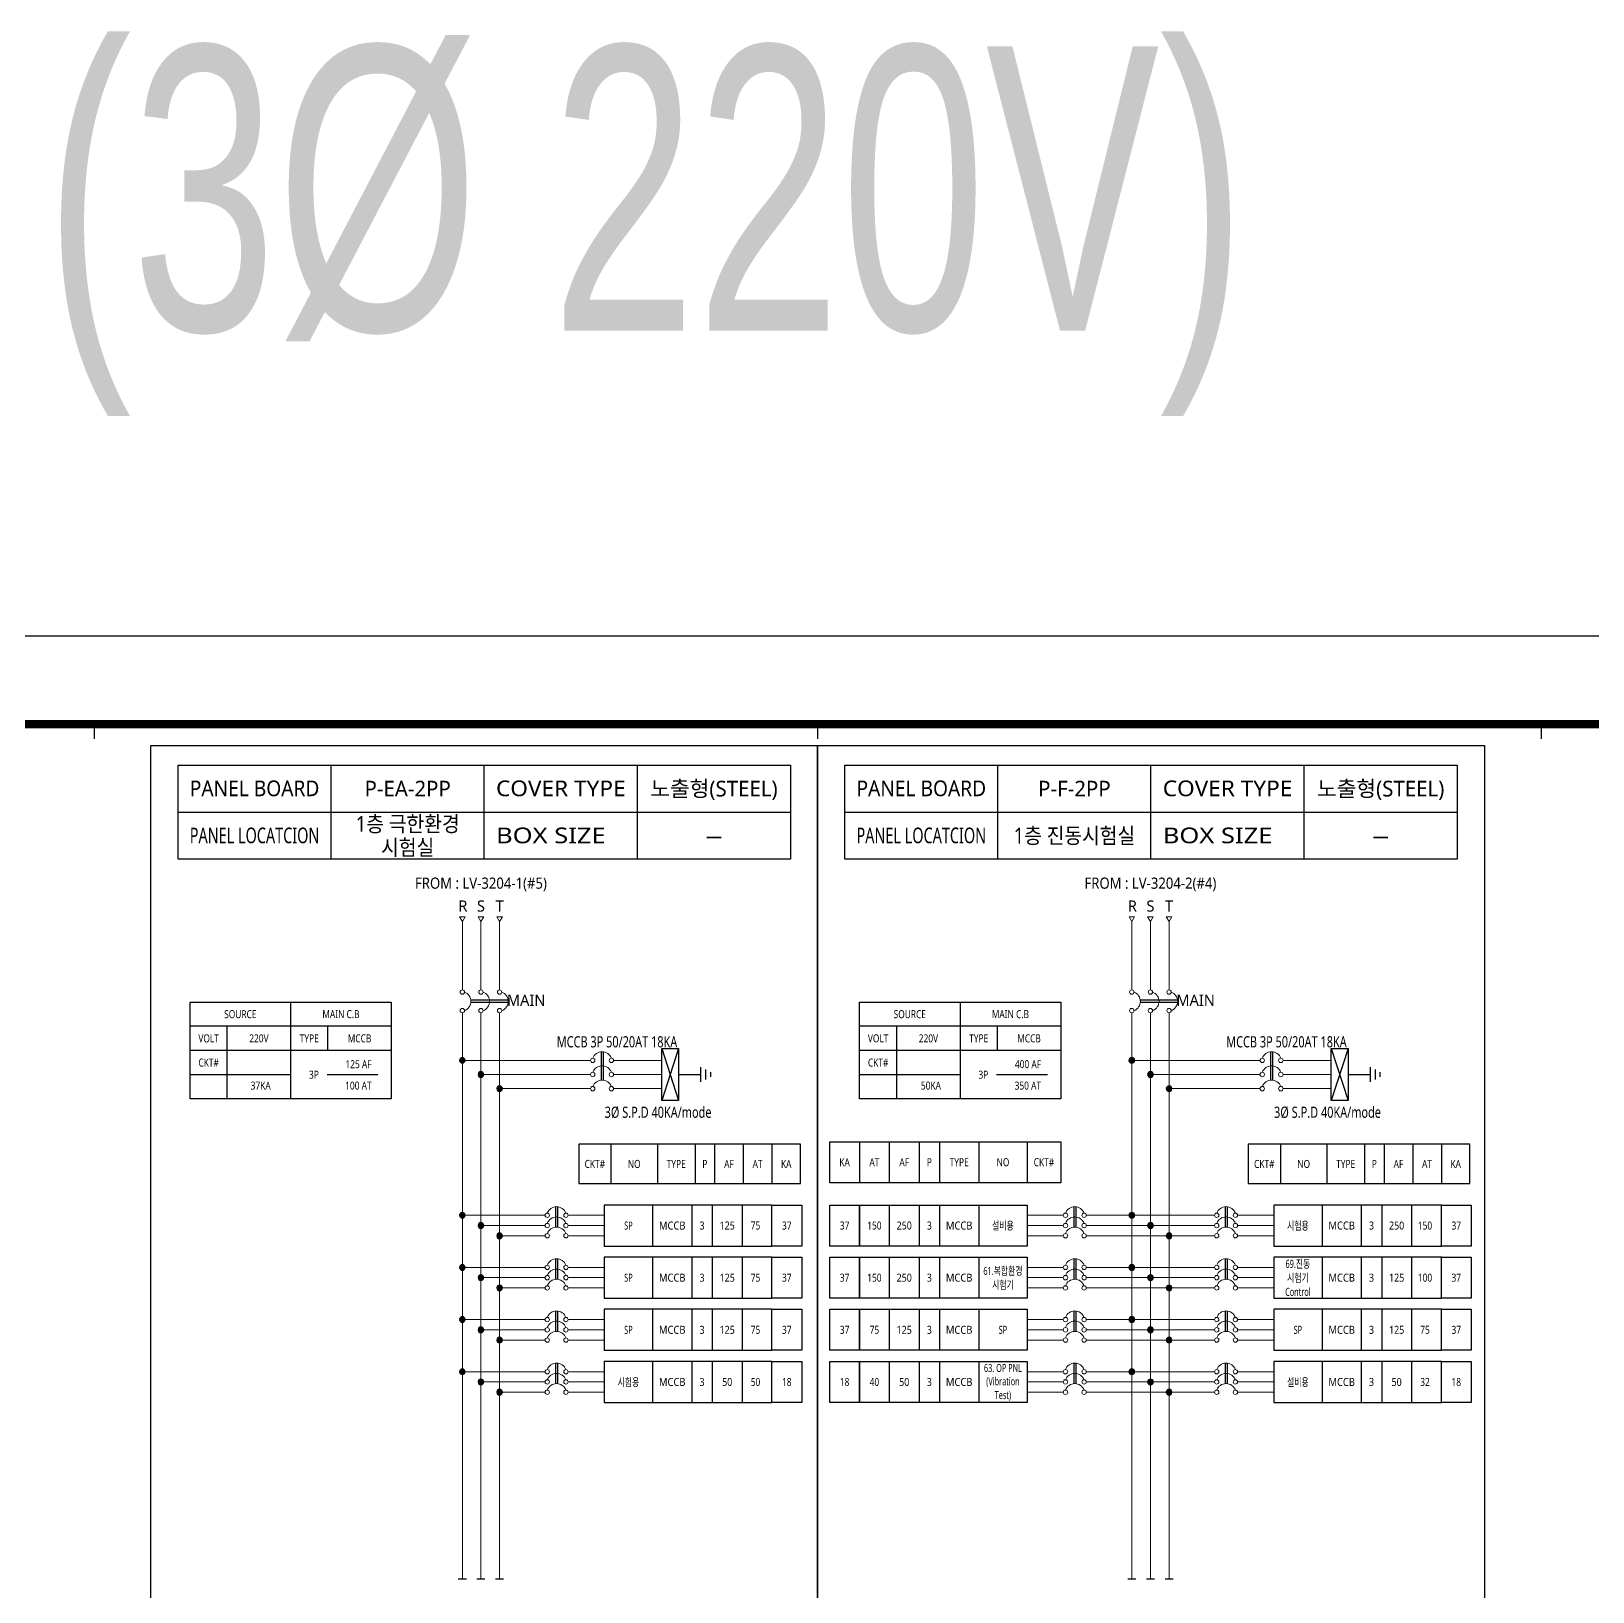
# Model space of a CAD drawing. Header units: millimetres. Extents: x 0 to 1009200, y -237600 to 28708.
# Drawn here: x 208865 to 283001, y -45403 to 28708 of the extents above; entities that cross this region are included whole.
import ezdxf
from ezdxf.enums import TextEntityAlignment as Align

# ---------------------------------------------------------------- set-up
doc = ezdxf.new("R2010")
doc.units = ezdxf.units.MM
doc.header["$LTSCALE"] = 1000
for name, color, linetype in [('A-SYM', 7, 'Continuous'), ('arch', 8, 'Continuous'), ('SYM', 3, 'Continuous'), ('TEXT', 3, 'Continuous'), ('XR-SHEET-SHT', 5, 'Continuous')]:
    doc.layers.add(name, color=color, linetype=linetype)
doc.layers.add('XR-SHEET-TEMP', color=171, linetype='Continuous', plot=False)
doc.styles.add('DH', font='')
doc.styles.add('GHS', font='malgun.ttf')
doc.styles.get('DH').set_extended_font_data('Dotum')

# ---------------------------------------------------------------- blocks, each defined once
blk = doc.blocks.new('XR-FORM-EE', base_point=(461, 408))
at = {"layer": 'XR-SHEET-SHT', "color": 5}
blk.add_lwpolyline([(0, 118800), (168200, 118800), (168200, 0), (0, 0)], close=True, dxfattribs=at)
at = {"layer": 'XR-SHEET-SHT', "color": 5, "const_width": 400}
blk.add_lwpolyline([(9300, 114600), (163900, 114600), (163900, 4200), (9300, 4200)], close=True, dxfattribs=at)
at = {"layer": 'XR-SHEET-TEMP'}
for p, q in [((43650, 114600), (43650, 113900)), ((78000, 114600), (78000, 113900)), ((112350, 114600), (112350, 113900))]:
    blk.add_line(p, q, dxfattribs=at)
blk = doc.blocks.new('HH7')
at = {"layer": 'SYM'}
blk.add_hatch(color=256, dxfattribs=at).paths.add_polyline_path([(50, 50, 1), (-50, 50, 1)])
blk.add_circle((0, 50), 50, dxfattribs=at)

msp = doc.modelspace()

# ---------------------------------------------------------------- linework, layer by layer
at = {"lineweight": 18}
for p, q in [((229332, -13579, 0), (229332, -16817, 0)), ((230216, -13579, 0), (230216, -16817, 0)), ((231100, -13579, 0), (231100, -16817, 0)), ((261116, -13579, 0), (261116, -16817, 0)), ((262000, -13579, 0), (262000, -16817, 0)), ((262884, -13579, 0), (262884, -16817, 0)), ((229332, -17909, 0), (229332, -19093, 0)), ((230216, -17909, 0), (230216, -19093, 0)), ((231100, -17909, 0), (231100, -19093, 0)), ((261116, -17909, 0), (261116, -19093, 0)), ((262000, -17909, 0), (262000, -19093, 0)), ((262884, -17909, 0), (262884, -19093, 0)), ((235420, -20166, 0), (229332, -20166, 0)), ((236512, -20166, 0), (238801, -20166, 0)), ((267204, -20166, 0), (261116, -20166, 0)), ((268296, -20166, 0), (270585, -20166, 0)), ((235420, -20838, 0), (230216, -20838, 0)), ((238801, -20838, 0), (236512, -20838, 0)), ((238801, -20838, 0), (236512, -20838, 0)), ((267204, -20838, 0), (262000, -20838, 0)), ((270585, -20838, 0), (268296, -20838, 0)), ((270585, -20838, 0), (268296, -20838, 0)), ((235420, -21510, 0), (231100, -21510, 0)), ((238801, -21510, 0), (236512, -21510, 0)), ((267204, -21510, 0), (262884, -21510, 0)), ((270585, -21510, 0), (268296, -21510, 0)), ((229199, -27524), (233260, -27524, 0)), ((233260, -28010), (230083, -28010)), ((230083, -28010), (233260, -28010, 0)), ((236068, -27524, 0), (234351, -27524, 0)), ((236068, -28010, 0), (234351, -28010, 0)), ((256148, -27524), (257865, -27524)), ((256148, -28010), (257865, -28010)), ((258956, -27524), (265044, -27524, 0)), ((265044, -28010), (258956, -28010, 0)), ((258956, -28010), (265044, -28010, 0)), ((267852, -27524, 0), (266135, -27524, 0)), ((267852, -28010, 0), (266135, -28010, 0)), ((233260, -28496), (230968, -28496)), ((230968, -28496), (233260, -28496, 0)), ((236068, -28496, 0), (234351, -28496, 0)), ((256148, -28496), (257865, -28496)), ((265044, -28496), (258956, -28496, 0)), ((258956, -28496), (265044, -28496, 0)), ((267852, -28496, 0), (266135, -28496, 0)), ((229199, -30000), (233260, -30000, 0)), ((236068, -30000, 0), (234351, -30000, 0)), ((256148, -30000), (257865, -30000)), ((258956, -30000), (265044, -30000, 0)), ((267852, -30000, 0), (266135, -30000, 0)), ((233260, -30486), (230083, -30486)), ((230083, -30486), (233260, -30486, 0)), ((233260, -30973), (230968, -30973)), ((230968, -30973), (233260, -30973, 0)), ((236068, -30486, 0), (234351, -30486, 0)), ((236068, -30973, 0), (234351, -30973, 0)), ((256148, -30486), (257865, -30486)), ((256148, -30973), (257865, -30973)), ((265044, -30486), (258956, -30486, 0)), ((258956, -30486), (265044, -30486, 0)), ((265044, -30973), (258956, -30973, 0)), ((258956, -30973), (265044, -30973, 0)), ((267852, -30486, 0), (266135, -30486, 0)), ((267852, -30973, 0), (266135, -30973, 0)), ((229199, -32476), (233260, -32476, 0)), ((236068, -32476, 0), (234351, -32476, 0)), ((256148, -32476), (257865, -32476)), ((258956, -32476), (265044, -32476, 0)), ((267852, -32476, 0), (266135, -32476, 0)), ((233260, -32963), (230083, -32963)), ((230083, -32963), (233260, -32963, 0)), ((236068, -32963, 0), (234351, -32963, 0)), ((256148, -32963), (257865, -32963)), ((265044, -32963), (258956, -32963, 0)), ((258956, -32963), (265044, -32963, 0)), ((267852, -32963, 0), (266135, -32963, 0)), ((233260, -33449), (230968, -33449)), ((230968, -33449), (233260, -33449, 0)), ((236068, -33449, 0), (234351, -33449, 0)), ((256148, -33449), (257865, -33449)), ((265044, -33449), (258956, -33449, 0)), ((258956, -33449), (265044, -33449, 0)), ((267852, -33449, 0), (266135, -33449, 0)), ((229199, -34953), (233260, -34953, 0)), ((233260, -35439), (230083, -35439)), ((230083, -35439), (233260, -35439, 0)), ((236068, -34953, 0), (234351, -34953, 0)), ((236068, -35439, 0), (234351, -35439, 0)), ((256148, -34953), (257865, -34953)), ((256148, -35439), (257865, -35439)), ((258956, -34953), (265044, -34953, 0)), ((265044, -35439), (258956, -35439, 0)), ((258956, -35439), (265044, -35439, 0)), ((267852, -34953, 0), (266135, -34953, 0)), ((267852, -35439, 0), (266135, -35439, 0)), ((233260, -35926), (230968, -35926)), ((230968, -35926), (233260, -35926, 0)), ((236068, -35926, 0), (234351, -35926, 0)), ((256148, -35926), (257865, -35926)), ((262884, -35926), (258956, -35926, 0)), ((258956, -35926), (265044, -35926, 0)), ((267852, -35926, 0), (266135, -35926, 0))]:
    msp.add_line(p, q, dxfattribs=at)
for p, q in [((221180, -17397, 0), (221180, -21996, 0)), ((231507, -17315, 0), (229738, -17315, 0)), ((231507, -17411, 0), (229738, -17411, 0)), ((252964, -17397, 0), (252964, -21996, 0)), ((263291, -17315, 0), (261522, -17315, 0)), ((263291, -17411, 0), (261522, -17411, 0)), ((225956, -18546, 0), (216404, -18546, 0)), ((218172, -21996, 0), (218172, -18546, 0)), ((222948, -19696, 0), (222948, -18546, 0)), ((257740, -18546, 0), (248188, -18546, 0)), ((249956, -21996, 0), (249956, -18546, 0)), ((254732, -19696, 0), (254732, -18546, 0)), ((225956, -19696, 0), (216404, -19696, 0)), ((235918, -19759, 0), (235918, -21103, 0)), ((236014, -19759, 0), (236014, -21103, 0)), ((239597, -19600, 0), (238801, -22076, 0)), ((238801, -19600, 0), (239597, -22076, 0)), ((257740, -19696, 0), (248188, -19696, 0)), ((267702, -19759, 0), (267702, -21103, 0)), ((267798, -19759, 0), (267798, -21103, 0)), ((271381, -19600, 0), (270585, -22076, 0)), ((270585, -19600, 0), (271381, -22076, 0)), ((240660, -21189, 0), (240660, -20487, 0)), ((240894, -21072, 0), (240894, -20604, 0)), ((241128, -20955, 0), (241128, -20721, 0)), ((272444, -21189, 0), (272444, -20487, 0)), ((272678, -21072, 0), (272678, -20604, 0)), ((272912, -20955, 0), (272912, -20721, 0)), ((221180, -20846, 0), (216404, -20846, 0)), ((225322, -20846, 0), (222914, -20846, 0)), ((239597, -20838, 0), (240660, -20838, 0)), ((252964, -20846, 0), (248188, -20846, 0)), ((257106, -20846, 0), (254698, -20846, 0)), ((271381, -20838, 0), (272444, -20838, 0)), ((236387, -24150, 0), (236387, -26018, 0)), ((238594, -24150, 0), (238594, -26018, 0)), ((240378, -24150, 0), (240378, -26018, 0)), ((241311, -24150, 0), (241311, -26018, 0)), ((242670, -24150, 0), (242670, -26018, 0)), ((244029, -24150, 0), (244029, -26018, 0)), ((248188, -24030, 0), (248188, -25976, 0)), ((249603, -24030, 0), (249603, -25976, 0)), ((251018, -24030, 0), (251018, -25976, 0)), ((251991, -24030, 0), (251991, -25976, 0)), ((253848, -24030, 0), (253848, -25976, 0)), ((256148, -24030, 0), (256148, -25976, 0)), ((268171, -24150, 0), (268171, -26018, 0)), ((270378, -24150, 0), (270378, -26018, 0)), ((272162, -24150, 0), (272162, -26018, 0)), ((273095, -24150, 0), (273095, -26018, 0)), ((274454, -24150, 0), (274454, -26018, 0)), ((275813, -24150, 0), (275813, -26018, 0)), ((233758, -27117, 0), (233758, -28090, 0)), ((233853, -27117, 0), (233853, -28090, 0)), ((238368, -27037, 0), (238368, -28983, 0)), ((240225, -27037, 0), (240225, -28983, 0)), ((241198, -27037, 0), (241198, -28983, 0)), ((242613, -27037, 0), (242613, -28983, 0)), ((249603, -27037, 0), (249603, -28983, 0)), ((251018, -27037, 0), (251018, -28983, 0)), ((251991, -27037, 0), (251991, -28983, 0)), ((253848, -27037, 0), (253848, -28983, 0)), ((258363, -27117), (258363, -28090)), ((258458, -27117), (258458, -28090)), ((265542, -27117, 0), (265542, -28090, 0)), ((265637, -27117, 0), (265637, -28090, 0)), ((270152, -27037, 0), (270152, -28983, 0)), ((272009, -27037, 0), (272009, -28983, 0)), ((272982, -27037, 0), (272982, -28983, 0)), ((274397, -27037, 0), (274397, -28983, 0)), ((233758, -29593, 0), (233758, -30566, 0)), ((233853, -29593, 0), (233853, -30566, 0)), ((238368, -29514, 0), (238368, -31459, 0)), ((240225, -29514, 0), (240225, -31459, 0)), ((241198, -29514, 0), (241198, -31459, 0)), ((242613, -29514, 0), (242613, -31459, 0)), ((249603, -29514, 0), (249603, -31459, 0)), ((251018, -29514, 0), (251018, -31459, 0)), ((251991, -29514, 0), (251991, -31459, 0)), ((253848, -29514, 0), (253848, -31459, 0)), ((258363, -29593), (258363, -30566)), ((258458, -29593), (258458, -30566)), ((265542, -29593, 0), (265542, -30566, 0)), ((265637, -29593, 0), (265637, -30566, 0)), ((270152, -29514), (270152, -31459)), ((272009, -29514), (272009, -31459)), ((272982, -29514), (272982, -31459)), ((274397, -29514), (274397, -31459)), ((233758, -32070, 0), (233758, -33043, 0)), ((233853, -32070, 0), (233853, -33043, 0)), ((238368, -31990, 0), (238368, -33936, 0)), ((240225, -31990, 0), (240225, -33936, 0)), ((241198, -31990, 0), (241198, -33936, 0)), ((242613, -31990, 0), (242613, -33936, 0)), ((249603, -31990, 0), (249603, -33936, 0)), ((251018, -31990, 0), (251018, -33936, 0)), ((251991, -31990, 0), (251991, -33936, 0)), ((253848, -31990, 0), (253848, -33936, 0)), ((258363, -32070), (258363, -33043)), ((258458, -32070), (258458, -33043)), ((265542, -32070, 0), (265542, -33043, 0)), ((265637, -32070, 0), (265637, -33043, 0)), ((270152, -31990, 0), (270152, -33936, 0)), ((272009, -31990, 0), (272009, -33936, 0)), ((272982, -31990, 0), (272982, -33936, 0)), ((274397, -31990, 0), (274397, -33936, 0)), ((233758, -34546, 0), (233758, -35519, 0)), ((233853, -34546, 0), (233853, -35519, 0)), ((238368, -34466, 0), (238368, -36412, 0)), ((240225, -34466, 0), (240225, -36412, 0)), ((241198, -34466, 0), (241198, -36412, 0)), ((242613, -34466, 0), (242613, -36412, 0)), ((249603, -34466, 0), (249603, -36412, 0)), ((251018, -34466, 0), (251018, -36412, 0)), ((251991, -34466, 0), (251991, -36412, 0)), ((253848, -34466, 0), (253848, -36412, 0)), ((258363, -34546), (258363, -35519)), ((258458, -34546), (258458, -35519)), ((265542, -34546, 0), (265542, -35519, 0)), ((265637, -34546, 0), (265637, -35519, 0)), ((270152, -34466), (270152, -36412)), ((272009, -34466), (272009, -36412)), ((272982, -34466), (272982, -36412)), ((274397, -34466), (274397, -36412)), ((229141, -44786, 0), (229523, -44786, 0)), ((230025, -44786, 0), (230407, -44786, 0)), ((230909, -44786, 0), (231292, -44786, 0)), ((260925, -44786, 0), (261307, -44786, 0)), ((261809, -44786, 0), (262191, -44786, 0)), ((262693, -44786, 0), (263076, -44786, 0))]:
    msp.add_line(p, q)
for points in [[(229332, -13579), (229464, -13350), (229199, -13350)], [(230216, -13579), (230349, -13350), (230083, -13350)], [(231100, -13579), (231233, -13350), (230968, -13350)], [(261116, -13579), (261248, -13350), (260983, -13350)], [(262000, -13579), (262133, -13350), (261867, -13350)], [(262884, -13579), (263017, -13350), (262752, -13350)]]:
    msp.add_lwpolyline(points, close=True, dxfattribs=at)
for points in [[(216404, -17397), (225956, -17397), (225956, -21996), (216404, -21996)], [(248188, -17397), (257740, -17397), (257740, -21996), (248188, -21996)], [(238801, -19600), (239597, -19600), (239597, -22076), (238801, -22076)], [(270585, -19600), (271381, -19600), (271381, -22076), (270585, -22076)], [(245387, -24150), (234859, -24150), (234859, -26018), (245387, -26018)], [(246772, -24030), (257740, -24030), (257740, -25976), (246772, -25976)], [(277171, -24150), (266643, -24150), (266643, -26018), (277171, -26018)], [(244029, -27037), (236068, -27037), (236068, -28983), (244029, -28983)], [(244029, -27037), (245444, -27037), (245444, -28983), (244029, -28983)], [(246772, -27037), (248188, -27037), (248188, -28983), (246772, -28983)], [(248188, -27037), (256148, -27037), (256148, -28983), (248188, -28983)], [(275813, -27037), (267852, -27037), (267852, -28983), (275813, -28983)], [(275813, -27037), (277228, -27037), (277228, -28983), (275813, -28983)], [(244029, -29514), (236068, -29514), (236068, -31459), (244029, -31459)], [(244029, -29514), (245444, -29514), (245444, -31459), (244029, -31459)], [(246772, -29514), (248188, -29514), (248188, -31459), (246772, -31459)], [(248188, -29514), (256148, -29514), (256148, -31459), (248188, -31459)], [(275813, -29514), (267852, -29514), (267852, -31459), (275813, -31459)], [(275813, -29514), (277228, -29514), (277228, -31459), (275813, -31459)], [(244029, -31990), (236068, -31990), (236068, -33936), (244029, -33936)], [(244029, -31990), (245444, -31990), (245444, -33936), (244029, -33936)], [(246772, -31990), (248188, -31990), (248188, -33936), (246772, -33936)], [(248188, -31990), (256148, -31990), (256148, -33936), (248188, -33936)], [(275813, -31990), (267852, -31990), (267852, -33936), (275813, -33936)], [(275813, -31990), (277228, -31990), (277228, -33936), (275813, -33936)], [(244029, -34466), (236068, -34466), (236068, -36412), (244029, -36412)], [(244029, -34466), (245444, -34466), (245444, -36412), (244029, -36412)], [(246772, -34466), (248188, -34466), (248188, -36412), (246772, -36412)], [(248188, -34466), (256148, -34466), (256148, -36412), (248188, -36412)], [(275813, -34466), (267852, -34466), (267852, -36412), (275813, -36412)], [(275813, -34466), (277228, -34466), (277228, -36412), (275813, -36412)]]:
    msp.add_lwpolyline(points, close=True)
for points in [[(229332, -44786), (229332, -19093)], [(230216, -44786), (230216, -19093)], [(231100, -44786), (231100, -19093)], [(261116, -44786), (261116, -19093)], [(262000, -44786), (262000, -19093)], [(262884, -44786), (262884, -19093)]]:
    msp.add_lwpolyline(points, dxfattribs=at)
for centre in [(229332, -16921, 0), (230216, -16921, 0), (231100, -16921, 0), (261116, -16921, 0), (262000, -16921, 0), (262884, -16921, 0), (229332, -17805, 0), (230216, -17805, 0), (231100, -17805, 0), (261116, -17805, 0), (262000, -17805, 0), (262884, -17805, 0), (235524, -20166, 0), (235524, -20838, 0), (236408, -20166, 0), (236408, -20838, 0), (267308, -20166, 0), (267308, -20838, 0), (268192, -20166, 0), (268192, -20838, 0), (235524, -21510, 0), (236408, -21510, 0), (267308, -21510, 0), (268192, -21510, 0), (233363, -27524, 0), (234248, -27524, 0), (257968, -27524), (258853, -27524), (265147, -27524, 0), (266032, -27524, 0), (233363, -28010, 0), (234248, -28010, 0), (257968, -28010), (258853, -28010), (265147, -28010, 0), (266032, -28010, 0), (233363, -28496, 0), (234248, -28496, 0), (257968, -28496), (258853, -28496), (265147, -28496, 0), (266032, -28496, 0), (233363, -30000, 0), (233363, -30486, 0), (234248, -30000, 0), (234248, -30486, 0), (257968, -30000), (257968, -30486), (258853, -30000), (258853, -30486), (265147, -30000, 0), (265147, -30486, 0), (266032, -30000, 0), (266032, -30486, 0), (233363, -30973, 0), (234248, -30973, 0), (257968, -30973), (258853, -30973), (265147, -30973, 0), (266032, -30973, 0), (233363, -32476, 0), (234248, -32476, 0), (257968, -32476), (258853, -32476), (265147, -32476, 0), (266032, -32476, 0), (233363, -32963, 0), (233363, -33449, 0), (234248, -32963, 0), (234248, -33449, 0), (257968, -32963), (257968, -33449), (258853, -32963), (258853, -33449), (265147, -32963, 0), (265147, -33449, 0), (266032, -32963, 0), (266032, -33449, 0), (233363, -34953, 0), (233363, -35439, 0), (234248, -34953, 0), (234248, -35439, 0), (257968, -34953), (257968, -35439), (258853, -34953), (258853, -35439), (265147, -34953, 0), (265147, -35439, 0), (266032, -34953, 0), (266032, -35439, 0), (233363, -35926, 0), (234248, -35926, 0), (257968, -35926), (258853, -35926), (265147, -35926, 0), (266032, -35926, 0)]:
    msp.add_circle(centre, 104, dxfattribs=at)
for centre, start, end in [((229268, -17363, 0), 290.69882, 69.30118), ((230152, -17363, 0), 290.69882, 69.30118), ((231037, -17363, 0), 290.69882, 69.30118), ((261052, -17363, 0), 290.69882, 69.30118), ((261936, -17363, 0), 290.69882, 69.30118), ((262821, -17363, 0), 290.69882, 69.30118), ((235966, -20229, 0), 20.69882, 159.30118), ((267750, -20229, 0), 20.69882, 159.30118), ((235966, -20901, 0), 20.69882, 159.30118), ((267750, -20901, 0), 20.69882, 159.30118), ((235966, -21574, 0), 20.69882, 159.30118), ((267750, -21574, 0), 20.69882, 159.30118), ((233806, -27587, 0), 20.69882, 159.30118), ((258410, -27587), 20.69882, 159.30118), ((265590, -27587, 0), 20.69882, 159.30118), ((233806, -28074, 0), 20.69882, 159.30118), ((233806, -28560, 0), 20.69882, 159.30118), ((258410, -28074), 20.69882, 159.30118), ((258410, -28560), 20.69882, 159.30118), ((265590, -28074, 0), 20.69882, 159.30118), ((265590, -28560, 0), 20.69882, 159.30118), ((233806, -30064, 0), 20.69882, 159.30118), ((258410, -30064), 20.69882, 159.30118), ((265590, -30064, 0), 20.69882, 159.30118), ((233806, -30550, 0), 20.69882, 159.30118), ((258410, -30550), 20.69882, 159.30118), ((265590, -30550, 0), 20.69882, 159.30118), ((233806, -31036, 0), 20.69882, 159.30118), ((258410, -31036), 20.69882, 159.30118), ((265590, -31036, 0), 20.69882, 159.30118), ((233806, -32540, 0), 20.69882, 159.30118), ((233806, -33026, 0), 20.69882, 159.30118), ((258410, -32540), 20.69882, 159.30118), ((258410, -33026), 20.69882, 159.30118), ((265590, -32540, 0), 20.69882, 159.30118), ((265590, -33026, 0), 20.69882, 159.30118), ((233806, -33513, 0), 20.69882, 159.30118), ((258410, -33513), 20.69882, 159.30118), ((265590, -33513, 0), 20.69882, 159.30118), ((233806, -35017, 0), 20.69882, 159.30118), ((258410, -35017), 20.69882, 159.30118), ((265590, -35017, 0), 20.69882, 159.30118), ((233806, -35503, 0), 20.69882, 159.30118), ((233806, -35989, 0), 20.69882, 159.30118), ((258410, -35503), 20.69882, 159.30118), ((258410, -35989), 20.69882, 159.30118), ((265590, -35503, 0), 20.69882, 159.30118), ((265590, -35989, 0), 20.69882, 159.30118)]:
    msp.add_arc(centre, 473, start, end, dxfattribs=at)
at = {"layer": 'SYM', "color": 6}
for p, q in [((223103, -10612, 0), (223103, -6144, 0)), ((230373, -10612, 0), (230373, -6144, 0)), ((237643, -10612, 0), (237643, -6144, 0)), ((254757, -10612, 0), (254757, -6144, 0)), ((262027, -10612, 0), (262027, -6144, 0)), ((269297, -10612, 0), (269297, -6144, 0)), ((215834, -8378, 0), (244912, -8378, 0)), ((247488, -8378, 0), (276566, -8378, 0))]:
    msp.add_line(p, q, dxfattribs=at)
for points in [[(214546, -5213), (246200, -5213), (246200, -51381), (214546, -51381)], [(246200, -5213), (277854, -5213), (277854, -51381), (246200, -51381)], [(215834, -6144), (244912, -6144), (244912, -10612), (215834, -10612)], [(247488, -6144), (276566, -6144), (276566, -10612), (247488, -10612)]]:
    msp.add_lwpolyline(points, close=True, dxfattribs=at)

# ---------------------------------------------------------------- block references
for p, xscale, yscale, zscale, rotation in [((229464, -20166, 0), -2.653349869803625, 2.653349869803625, 2.653349867486946, 89.99999999999937), ((230349, -20838, 0), -2.653349869803625, 2.653349869803625, 2.653349867486946, 89.99999999999937), ((261248, -20166, 0), -2.653349869803625, 2.653349869803625, 2.653349867486946, 89.99999999999937), ((262133, -20838, 0), -2.653349869803625, 2.653349869803625, 2.653349867486946, 89.99999999999937), ((231233, -21510, 0), -2.653349869803625, 2.653349869803625, 2.653349867486946, 89.99999999999937), ((263017, -21510, 0), -2.653349869803625, 2.653349869803625, 2.653349867486946, 89.99999999999937), ((229464, -27524), -2.653349145397245, 2.653349145397245, 2.65334914292484, 89.9999999999992), ((261248, -27524), -2.653349145397245, 2.653349145397245, 2.65334914292484, 89.9999999999992), ((230349, -28010), -2.653349145397245, 2.653349145397245, 2.65334914292484, 89.9999999999992), ((262133, -28010), -2.653349145397245, 2.653349145397245, 2.65334914292484, 89.9999999999992), ((231233, -28496), -2.653349145397245, 2.653349145397245, 2.65334914292484, 89.9999999999992), ((263017, -28496), -2.653349145397245, 2.653349145397245, 2.65334914292484, 89.9999999999992), ((229464, -30000), -2.653349145397245, 2.653349145397245, 2.65334914292484, 89.9999999999992), ((230349, -30486), -2.653349145397245, 2.653349145397245, 2.65334914292484, 89.9999999999992), ((261248, -30000), -2.653349145397245, 2.653349145397245, 2.65334914292484, 89.9999999999992), ((262133, -30486), -2.653349145397245, 2.653349145397245, 2.65334914292484, 89.9999999999992), ((231233, -30973), -2.653349145397245, 2.653349145397245, 2.65334914292484, 89.9999999999992), ((263017, -30973), -2.653349145397245, 2.653349145397245, 2.65334914292484, 89.9999999999992), ((229464, -32476), -2.653349145397245, 2.653349145397245, 2.65334914292484, 89.9999999999992), ((261248, -32476), -2.653349145397245, 2.653349145397245, 2.65334914292484, 89.9999999999992), ((230349, -32963), -2.653349145397245, 2.653349145397245, 2.65334914292484, 89.9999999999992), ((231233, -33449), -2.653349145397245, 2.653349145397245, 2.65334914292484, 89.9999999999992), ((262133, -32963), -2.653349145397245, 2.653349145397245, 2.65334914292484, 89.9999999999992), ((263017, -33449), -2.653349145397245, 2.653349145397245, 2.65334914292484, 89.9999999999992), ((229464, -34953), -2.653349145397245, 2.653349145397245, 2.65334914292484, 89.9999999999992), ((261248, -34953), -2.653349145397245, 2.653349145397245, 2.65334914292484, 89.99999999999912), ((230349, -35439), -2.653349145397245, 2.653349145397245, 2.65334914292484, 89.9999999999992), ((262133, -35439), -2.653349145397245, 2.653349145397245, 2.65334914292484, 89.99999999999912), ((231233, -35926), -2.653349145397245, 2.653349145397245, 2.65334914292484, 89.9999999999992), ((263017, -35926), -2.653349145397245, 2.653349145397245, 2.65334914292484, 89.99999999999912)]:
    msp.add_blockref('HH7', p, dxfattribs=dict(xscale=xscale, yscale=yscale, zscale=zscale, rotation=rotation))
at = {"layer": 'arch'}
msp.add_blockref('XR-FORM-EE', (168661, -118392), dxfattribs=at)

# ---------------------------------------------------------------- texts
at = {"style": 'GHS'}
for s, height, width, p in [('FROM : LV-3204-1(#5)', 530.67, 0.9, (230216, -11805)), ('FROM : LV-3204-2(#4)', 530.67, 0.9, (262000, -11805)), ('SOURCE', 380, 0.8, (218792, -17972)), ('MAIN C.B', 380, 0.8, (223568, -17972)), ('SOURCE', 380, 0.8, (250576, -17972)), ('MAIN C.B', 380, 0.8, (255352, -17972)), ('VOLT', 380, 0.8, (217288, -19121)), ('220V', 380, 0.8, (219676, -19121)), ('TYPE', 380, 0.8, (222064, -19121)), ('MCCB', 380, 0.8, (224452, -19121)), ('VOLT', 380, 0.8, (249072, -19121)), ('220V', 380, 0.8, (251460, -19121)), ('TYPE', 380, 0.8, (253848, -19121)), ('MCCB', 380, 0.8, (256236, -19121)), ('CKT#', 380, 0.8, (217288, -20271)), ('3P', 380, 0.8, (222285, -20846)), ('CKT#', 380, 0.8, (249072, -20271)), ('3P', 380, 0.8, (254069, -20846)), ('CKT#', 380, 0.8, (235623, -25084)), ('NO', 380, 0.8, (237491, -25084)), ('TYPE', 380, 0.8, (239486, -25084)), ('P', 380, 0.8, (240845, -25084)), ('AF', 380, 0.8, (241991, -25084)), ('AT', 380, 0.8, (243349, -25084)), ('KA', 380, 0.8, (244708, -25084)), ('KA', 380, 0.8, (247480, -25003)), ('AT', 380, 0.8, (248895, -25003)), ('AF', 380, 0.8, (250310, -25003)), ('P', 380, 0.8, (251504, -25003)), ('TYPE', 380, 0.8, (252919, -25003)), ('NO', 380, 0.8, (254998, -25003)), ('CKT#', 380, 0.8, (256944, -25003)), ('CKT#', 380, 0.8, (267407, -25084)), ('NO', 380, 0.8, (269275, -25084)), ('TYPE', 380, 0.8, (271270, -25084)), ('P', 380, 0.8, (272628, -25084)), ('AF', 380, 0.8, (273775, -25084)), ('AT', 380, 0.8, (275133, -25084)), ('KA', 380, 0.8, (276492, -25084)), ('SP', 380, 0.7, (237218, -28010)), ('MCCB', 380, 0.9, (239297, -28010)), ('3', 380, 0.85, (240712, -28010)), ('125', 380, 0.85, (241906, -28010)), ('75', 380, 0.8, (243252, -28010)), ('37', 380, 0.8, (244736, -28010)), ('37', 380, 0.8, (247480, -28010)), ('150', 380, 0.8, (248895, -28010)), ('250', 380, 0.85, (250310, -28010)), ('3', 380, 0.85, (251504, -28010)), ('MCCB', 380, 0.9, (252919, -28010)), ('설비용', 380, 0.7, (254998, -28010)), ('시험용', 380, 0.7, (269002, -28010)), ('MCCB', 380, 0.9, (271081, -28010)), ('3', 380, 0.85, (272496, -28010)), ('250', 380, 0.85, (273690, -28010)), ('150', 380, 0.8, (275036, -28010)), ('37', 380, 0.8, (276520, -28010)), ('69.진동', 380, 0.7, (269002, -29821, 0)), ('SP', 380, 0.7, (237218, -30486)), ('MCCB', 380, 0.9, (239297, -30486)), ('3', 380, 0.85, (240712, -30486)), ('125', 380, 0.85, (241906, -30486)), ('75', 380, 0.8, (243252, -30486)), ('37', 380, 0.8, (244736, -30486)), ('37', 380, 0.8, (247480, -30486)), ('150', 380, 0.8, (248895, -30486)), ('250', 380, 0.85, (250310, -30486)), ('3', 380, 0.85, (251504, -30486)), ('MCCB', 380, 0.9, (252919, -30486)), ('61.복합환경', 380, 0.7, (254998, -30154)), ('시험기', 380, 0.7, (269002, -30486, 0)), ('MCCB', 380, 0.9, (271081, -30486)), ('3', 380, 0.85, (272496, -30486)), ('125', 380, 0.85, (273690, -30486)), ('100', 380, 0.8, (275036, -30486)), ('37', 380, 0.8, (276520, -30486)), ('시험기', 380, 0.7, (254998, -30819)), ('Control', 380, 0.7, (269002, -31151, 0)), ('SP', 380, 0.7, (237218, -32963)), ('MCCB', 380, 0.9, (239297, -32963)), ('3', 380, 0.85, (240712, -32963)), ('125', 380, 0.85, (241906, -32963)), ('75', 380, 0.8, (243252, -32963)), ('37', 380, 0.8, (244736, -32963)), ('37', 380, 0.8, (247480, -32963)), ('75', 380, 0.8, (248895, -32963)), ('125', 380, 0.85, (250310, -32963)), ('3', 380, 0.85, (251504, -32963)), ('MCCB', 380, 0.9, (252919, -32963)), ('SP', 380, 0.7, (254998, -32963)), ('SP', 380, 0.7, (269002, -32963)), ('MCCB', 380, 0.9, (271081, -32963)), ('3', 380, 0.85, (272496, -32963)), ('125', 380, 0.85, (273690, -32963)), ('75', 380, 0.8, (275036, -32963)), ('37', 380, 0.8, (276520, -32963)), ('63. OP PNL', 380, 0.7, (254998, -34774)), ('시험용', 380, 0.7, (237218, -35439)), ('MCCB', 380, 0.9, (239297, -35439)), ('3', 380, 0.85, (240712, -35439)), ('50', 380, 0.85, (241906, -35439)), ('50', 380, 0.8, (243252, -35439)), ('18', 380, 0.8, (244736, -35439)), ('18', 380, 0.8, (247480, -35439)), ('40', 380, 0.8, (248895, -35439)), ('50', 380, 0.85, (250310, -35439)), ('3', 380, 0.85, (251504, -35439)), ('MCCB', 380, 0.9, (252919, -35439)), ('(Vibration', 380, 0.7, (254998, -35439)), ('설비용', 380, 0.7, (269002, -35439)), ('MCCB', 380, 0.9, (271081, -35439)), ('3', 380, 0.85, (272496, -35439)), ('50', 380, 0.85, (273690, -35439)), ('32', 380, 0.8, (275036, -35439)), ('18', 380, 0.8, (276520, -35439)), ('Test)', 380, 0.7, (254998, -36104))]:
    msp.add_text(s, height=height, dxfattribs=dict(at, width=width)).set_placement(p, align=Align.MIDDLE)
for s, height, p in [('R', 531, (229143, -13102)), ('S', 531, (230027, -13102)), ('T', 531, (230912, -13102)), ('R', 531, (260927, -13102)), ('S', 531, (261811, -13102)), ('T', 531, (262696, -13102)), ('MAIN', 530.7, (231447, -17577)), ('MAIN', 530.7, (263231, -17577))]:
    msp.add_text(s, height=height, dxfattribs=at).set_placement(p)
at = {"style": 'GHS', "width": 0.75}
for s, p in [('MCCB 3P 50/20AT 18KA', (233815, -19550)), ('MCCB 3P 50/20AT 18KA', (265599, -19550)), ('3Ø S.P.D 40KA/mode', (236087, -22895)), ('3Ø S.P.D 40KA/mode', (267871, -22895))]:
    msp.add_text(s, height=530.67, dxfattribs=at).set_placement(p)
at = {"style": 'GHS', "width": 0.8}
for s, p in [('125 AF', (225024, -20537)), ('400 AF', (256808, -20537)), ('37KA', (220233, -21554)), ('100 AT', (225024, -21554)), ('50KA', (252054, -21554)), ('350 AT', (256808, -21554))]:
    msp.add_text(s, height=380, dxfattribs=at).set_placement(p, align=Align.RIGHT)
at = {"layer": 'A-SYM', "color": 2, "style": 'DH', "width": 0.7}
msp.add_text('(3Ø 220V)', height=13500, dxfattribs=at).set_placement((209513, 14490))
at = {"layer": 'TEXT', "style": 'GHS'}
for s, width, p, p2 in [('PANEL BOARD', 0.888152, (216392, -7621, 0), (222545, -7621, 0)), ('COVER TYPE', 1.040535, (230932, -7621, 0), (237084, -7621, 0)), ('PANEL BOARD', 0.888152, (248046, -7621, 0), (254199, -7621, 0)), ('COVER TYPE', 1.040535, (262586, -7621, 0), (268738, -7621, 0)), ('PANEL LOCATCION', 0.66966, (216392, -9856, 0), (222545, -9856, 0)), ('BOX SIZE   ', 1.125168, (230932, -9856, 0), (237084, -9856, 0)), ('PANEL LOCATCION', 0.66966, (248046, -9856, 0), (254199, -9856, 0)), ('BOX SIZE   ', 1.125168, (262586, -9856, 0), (268738, -9856, 0))]:
    msp.add_text(s, height=744.8, dxfattribs=dict(at, width=width)).set_placement(p, p2, align=Align.FIT)
for s, p in [('P-EA-2PP', (226738, -7261, 0)), ('노출형(STEEL)', (241278, -7261, 0)), ('P-F-2PP', (258392, -7261, 0)), ('노출형(STEEL)', (272932, -7261, 0))]:
    msp.add_text(s, height=744.8, dxfattribs=at).set_placement(p, align=Align.MIDDLE_CENTER)
for s, height, width, p in [('1층 극한환경', 744.8, 0.9, (226738, -8937, 0)), ('시험실', 744.8, 0.9, (226738, -10054, 0)), ('-', 745, 3, (241278, -9495, 0)), ('1층 진동시험실', 744.8, 0.9, (258392, -9495, 0)), ('-', 745, 3, (272932, -9495, 0))]:
    msp.add_text(s, height=height, dxfattribs=dict(at, width=width)).set_placement(p, align=Align.MIDDLE_CENTER)

doc.saveas('drawing.dxf')
